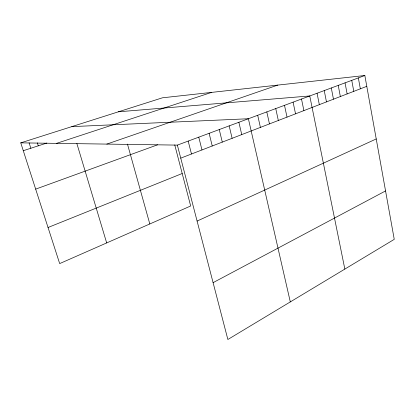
<?xml version="1.0" encoding="UTF-8"?>
<svg xmlns="http://www.w3.org/2000/svg" width="415" height="415" viewBox="0 0 415 415"><rect width="100%" height="100%" fill="white"/><g stroke="black" fill="none" stroke-linecap="round" stroke-linejoin="round"><path stroke-width="0.62" d="M213.097 282.651L385.556 190.926M197.094 221.071L376.229 138.947M48.036 227.493L182.201 173.506M180.748 158.141L366.782 86.336M177.361 145.11L364.842 75.509L394.25 239.351L227.861 339.491L177.361 145.11L20.75 142.853L59.677 263.592L190.677 205.99L174.746 144.913M35.669 189.131L157.607 144.799M106.842 144.093L277.687 85.111M56.533 143.367L211.609 92.395M23.282 150.707L46.828 143.045M20.75 142.853L162.457 97.805L364.842 75.509M118.436 111.801L309.756 95.958L344.839 269.086M71.795 126.627L248.383 118.747L290.303 301.913M29.102 142.843L30.829 148.254M37.329 142.843L38.273 145.826M76.863 143.517L106.681 242.925M127.472 144.098L149.81 223.96M188.182 141.095L191.476 153.996M198.769 137.163L201.97 149.95M209.124 133.319L212.236 145.987M219.255 129.558L222.284 142.106M229.168 125.88L232.12 138.309M238.879 122.275L241.748 134.595M257.694 115.287L260.413 127.389M266.814 111.905L269.46 123.898M275.747 108.585L278.33 120.475M284.503 105.332L287.019 117.118M293.089 102.147L295.537 113.835M301.503 99.024L303.894 110.608M317.06 93.245L319.332 104.647M324.24 90.584L326.46 101.898M331.295 87.964L333.468 99.195M338.23 85.386L340.352 96.534M345.052 82.855L347.127 93.92M351.754 80.365L353.788 91.352M358.353 77.916L360.339 88.82"/></g></svg>
